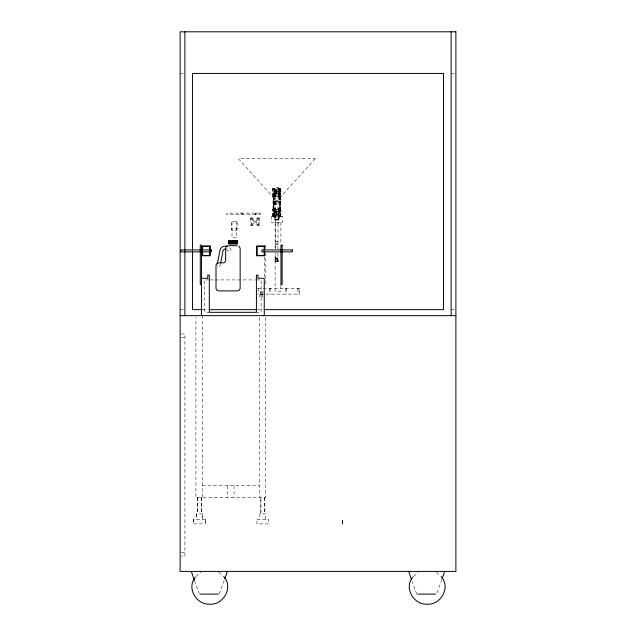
<?xml version="1.0" encoding="UTF-8"?>
<svg xmlns="http://www.w3.org/2000/svg" width="636" height="636" viewBox="0 0 636 636"><rect width="100%" height="100%" fill="white"/><g stroke="black" fill="none" stroke-linecap="round" stroke-linejoin="round"><path stroke-width="0.48" stroke-dasharray="3.18 2.39" d="M272.621 216.486L272.661 209.212L280.897 209.212L280.969 216.463L272.677 216.582L274.561 216.415L274.482 210.262M272.598 195.999L272.661 188.749L280.897 188.749L280.905 196.111L272.598 195.999L280.921 195.999M272.995 216.542L272.995 210.619L274.585 210.619M273.051 216.582L273.051 210.262L276.62 210.262L276.787 215.882L276.946 210.262L280.524 210.262L280.595 216.582M273.019 209.212L273.019 196.111M273.051 188.749L273.051 195.061L276.62 195.061L276.787 189.449L276.946 195.061L280.524 195.061L280.524 188.749M273.273 215.763L273.361 211.788L273.79 211.335L274.219 211.788L273.377 211.788M273.273 210.619L273.273 194.711M273.377 193.543L274.203 193.543L273.79 193.988L273.361 193.543L273.273 189.568M273.726 209.212L273.726 196.111M274.307 215.763L274.307 189.568M274.466 195.061L274.561 188.908M274.609 216.582L274.712 210.262M274.696 195.061L274.609 188.749M274.959 208.743L275.34 223.999L278.322 223.888L278.616 208.743M274.983 201.437L274.959 189.568L278.616 189.568L278.592 201.437M274.863 212.726L274.967 215.882L275.094 210.262M274.466 189.743C275.921 188.447 275.11 199.235 275.889 193.296M275.627 249.209L275.499 223.999M275.483 219.977L275.499 215.763M277.948 253.056L277.829 258.24L275.746 258.24L275.627 253.056M277.948 249.209L278.075 223.999M278.083 219.977L278.075 215.763M276.946 215.588L278.552 214.133L278.727 210.262L278.679 215.795L278.481 210.262M278.481 195.061C277.574 187.556 280.015 187.556 279.101 195.061M278.608 189.449L278.703 195.061L278.552 191.19L276.946 189.743M278.862 210.262L279.093 215.588M278.878 195.061L278.989 189.449M278.981 216.542L279.093 210.262M279.268 215.763L279.355 189.719C281.279 186.38 272.264 186.38 274.227 189.743M279.84 209.212L279.84 196.111M280.373 216.463L280.206 211.788L279.776 211.335L279.355 211.788L280.19 211.788M280.404 210.619L280.404 194.711M280.19 193.543L279.363 193.543L279.776 193.988L280.206 193.543L280.373 188.86M280.293 210.619L280.293 194.711M280.579 216.542L280.579 210.619L278.981 210.619M280.555 209.212L280.555 196.111M278.966 188.749L278.981 194.711L280.579 194.711L280.595 188.749M278.163 189.568L278.012 209.753L275.563 209.753L275.412 189.568L274.983 191.937M274.227 215.588L274.339 217.75L279.236 217.75L279.339 215.588M274.808 193.821L274.975 194.95M275.754 195.141C276.811 193.098 274.124 193.821 275.436 192.947L276.08 194.123L275.762 195.149L275.11 195.149C274.355 193.336 275.778 192.43 274.824 194.489M275.825 194.314L275.865 193.916M275.889 194.95L275.952 194.123M274.808 210.898L274.808 211.502M275.173 210.381L275.173 212.019M275.825 211.391L275.69 210.381M275.587 210.174L274.784 211.2L275.11 212.225L275.762 212.225C276.692 208.521 275.483 213.465 275.825 211.613M275.022 193.694L275.062 194.306M275.11 210.19L275.269 212.329L275.038 211.613M274.871 211.478L275.134 212.13L275.849 211.955L275.563 210.063M275.73 212.13L276.04 210.906M220.509 263.606L219.746 266.818L217.035 266.571M274.871 193.543L274.887 194.696M275.062 193.94L275.205 193.416L275.809 193.94M275.809 194.306L275.69 194.95M275.865 194.338L275.563 195.268M275.213 193.424L275.301 195.268M275.301 212.074L275.881 211.2M273.599 201.517C287.647 199.776 275.34 205.778 273.599 201.517L279.975 201.517M273.623 204.728C272.319 203.075 281.247 203.075 279.943 204.728M273.599 211.136C287.647 209.395 275.34 215.397 273.599 211.136L279.975 211.136M279.943 209.634L279.975 208.918L273.599 208.918L273.623 209.634M224.206 580.493L219.213 594.111M441.885 579.579L436.59 594.111M237.18 228.857L236.624 230.447L232.013 230.447L231.456 228.857L231.456 221.28L237.18 221.28L237.18 228.857L231.456 228.857M275.77 211.55L275.69 212.019M272.598 188.86L273.043 188.86M274.355 196.111L274.418 194.711M274.307 196.111L273.273 196.111L273.242 209.212L274.307 209.212M280.524 194.711L279.029 194.711M273.162 210.619L273.234 209.212M280.198 199.625L279.268 199.442L280.182 199.625M274.919 210.667L275.762 210.182L276.024 211.2M275.038 210.794L275.301 210.063M279.005 210.667L280.341 210.5M275.627 261.34L275.627 258.773M277.948 261.34L277.948 258.773M275.038 194.536L275.436 194.99L275.706 194.624M275.157 210.707L275.658 210.492L276.04 211.565M275.237 211.812L275.706 211.701M195.952 576.534L200.817 572.416M413.328 576.534L418.194 572.416M274.967 189.449L274.863 192.605M274.482 215.588L274.712 212.44M275.825 193.718L275.754 193.113M275.11 195.141L275.102 194.473M275.937 194.385L276.04 193.757M274.824 211.565L274.824 210.834M274.776 259.051L278.791 259.051L278.52 261.34L275.046 261.34L275.046 258.836L278.791 259.051M250.735 218.084L250.552 218.283A0.867 0.867 0 0 0 250.393 218.768L250.608 220.907L251.435 220.907L251.045 219.746L252.198 219.746L253.279 220.66L253.279 222.775L252.198 223.689L251.045 223.689L251.435 222.528L250.608 222.528L250.393 224.667A0.867 0.867 0 0 0 250.552 225.152L250.846 225.438A1.28 1.28 0 0 0 251.546 225.637L254.05 225.462L254.05 224.754L252.691 225.088L252.691 224.103L253.764 223.188L256.244 223.188L257.326 224.103L257.326 225.088L255.966 224.754L255.966 225.462L258.47 225.637A1.256 1.256 0 0 0 259.281 225.359L259.464 225.152A0.867 0.867 0 0 0 259.615 224.667M280.921 188.86L272.987 188.86M272.598 209.331L280.945 209.308M280.945 216.486L279.029 216.463M278.791 261.062L277.789 261.062L277.789 259.051M275.73 195.053L275.142 195.045L275.587 195.149M275.197 211.947L275.674 211.947M277.789 261.062L274.776 261.062M278.719 219.857L274.855 219.857M275.436 192.954L275.587 193.098M275.555 194.974L275.157 194.624M275.436 212.265L275.142 212.122M180.115 73.45L183.915 73.45M451.131 73.45L454.931 73.45M274.211 189.449L273.051 189.743M279.363 189.449L280.524 189.743M280.373 189.568L279.188 189.568L279.188 188.86M273.377 189.719L274.203 189.719M280.19 189.719L279.268 189.568M273.162 194.711L274.355 194.831M275.213 194.831L275.881 194.123L275.563 192.986M279.156 194.711L280.341 194.831M280.222 196.254L279.339 196.254L279.22 194.831M273.599 202.431L279.975 202.431M273.599 204.013L279.975 204.013M273.599 204.649L279.975 204.649M280.182 205.706L279.268 205.881L280.198 205.706M280.222 209.069L279.339 209.069L279.22 210.5M273.599 209.554L279.975 209.554M273.234 210.5L274.561 210.667M275.809 211.017L275.213 210.5L275.436 212.019M275.213 211.899L275.658 211.899M273.599 212.05L279.975 212.05M273.377 215.604L274.203 215.604M279.363 215.604L280.19 215.604M274.609 215.882L278.958 215.882M275.483 219.158L278.083 219.158M274.855 219.73L278.719 219.73M275.499 243.993L278.075 243.993M275.627 244.391L277.948 244.391M275.627 257.874L277.948 257.874M275.73 258.963L277.837 258.963M275.73 261.15L277.837 261.15M209.316 279.927L204.609 279.927L204.609 312.316L209.316 312.316M210.301 279.927L214.229 279.927M215.207 279.927L255.434 279.927M256.411 279.927L261.126 279.927L261.126 312.316L256.411 312.316M257.604 288.275L299.333 288.275L299.333 294.126L256.682 294.126M263.264 291.932L260.204 291.932L259.424 292.862L260.219 294.277L259.424 296.01L259.671 297.06L262.422 297.06L262.422 294.42M180.115 309.645L183.915 309.645M202.296 309.645L208.203 309.645M257.381 309.645L263.288 309.645M451.131 309.645L454.931 309.645M181.077 333.956L184.909 333.956L184.909 556.103L181.077 556.103M181.077 337.581L184.909 337.581M202.328 485.65L259.353 485.65M256.904 519.334L268.758 519.334L268.71 523.881L256.904 523.881L256.952 519.334M181.077 552.477L184.909 552.477M199.41 594.111L194.727 581.399M416.787 594.111L412.104 581.399M226.519 249.042C228.284 253.104 234.31 251.109 228.976 247.102M436.177 572.416L439.905 575.127M218.808 572.416L222.528 575.127M274.585 189.449L274.696 192.907M278.226 189.568L278.592 191.937M275.11 212.217L274.911 211.748M272.971 188.749L273.043 194.711M298.984 288.275L298.984 294.126M297.847 288.275L297.831 294.126M286.772 288.275L286.772 294.126M285.62 288.275L285.62 294.126M280.889 222.322L280.889 243.97M280.889 285.302L280.889 291.201L275.126 291.201L275.126 252.826M280.524 215.588L279.188 215.763L279.188 216.463M280.079 188.86L280.079 189.568M280.079 215.763L280.079 216.463M279.482 188.86L279.482 189.568M279.49 202.51L279.49 203.933M279.49 209.634L279.49 211.057M279.482 215.763L279.482 216.463M279.037 217.75C280.929 221.296 272.637 221.296 274.529 217.75M278.703 189.743L278.703 192.223M278.703 213.1L278.703 215.588M278.481 189.743L278.481 191.054M278.481 214.268L278.481 215.588M276.62 189.743L276.072 192.271L274.537 193.193L274.402 195.061M276.62 215.588L276.072 213.052L274.537 212.138L274.402 210.262M275.094 189.743L275.094 192.422M275.094 212.909L275.094 215.588M275.126 222.322L275.126 248.891M274.386 188.86L274.386 189.568L273.194 189.568L273.194 188.86M274.386 216.463L274.386 215.763L273.051 215.588M274.355 209.212L274.355 210.5M274.084 188.86L274.084 189.568M274.076 202.51L274.076 203.933M274.076 209.634L274.076 211.057M274.084 215.763L274.084 216.463M273.496 188.86L273.496 189.568M273.496 215.763L273.496 216.463M273.234 194.831L273.234 196.111M273.194 215.763L273.194 216.463M270.395 288.275L270.395 294.126M269.243 288.275L269.243 294.126M265.816 245.106L265.816 249.05M265.816 252.993L265.816 284.538M265.769 317.531L265.769 497.519L195.912 497.519L195.912 317.531M265.753 519.334L265.808 513.872L259.854 513.872L259.854 519.334M264.822 497.519L264.822 513.872M264.775 497.519L264.775 513.872M264.624 256.936L264.624 277.638M262.827 291.932L262.827 294.42L260.641 294.42L260.641 291.932M261.038 294.42L261.038 297.06M259.615 218.768L259.409 220.907L258.582 220.907L258.971 219.746L257.811 219.746L256.737 220.66L256.737 222.775L257.811 223.689L258.971 223.689L258.582 222.528L259.409 222.528L259.615 224.667M259.353 317.531L259.353 497.519M258.176 288.275L258.176 294.126M256.682 213.1L256.682 214.38M255.91 213.1L255.91 214.38M255.648 213.1L255.648 214.38M255.378 213.1L255.378 214.38M242.292 213.1L242.292 214.38M242.022 213.1L242.022 214.38M240.988 213.1L240.988 214.38M236.624 221.28L236.624 237.665L232.013 237.665L232.013 221.28M234.048 485.65L234.048 497.519M227.632 485.65L227.632 497.519M205.277 519.334L205.277 523.881M202.494 519.334L202.494 513.872L196.421 513.872L196.421 519.334M202.328 315.551L202.328 497.519M202.328 513.872L202.328 519.334M201.509 497.519L201.509 513.872M201.342 497.519L201.342 513.872M197.573 497.519L197.573 513.872M197.406 497.519L197.406 513.872M196.588 513.872L196.588 519.334M193.638 519.334L193.638 523.881M259.615 218.768A0.867 0.867 0 0 0 259.464 218.283L259.17 217.997A1.28 1.28 0 0 0 258.47 217.798L255.966 217.973L255.966 218.681L257.326 218.347L257.326 219.333L256.244 220.247L253.764 220.247L252.691 219.333L252.691 218.347L254.05 218.681L254.05 217.973L251.546 217.798A1.256 1.256 0 0 0 250.727 218.076M273.567 196.58L273.567 208.743L280.007 208.743L280.007 196.58L273.567 196.58M276.692 191.603L276.692 193.137L277.431 193.908L278.163 193.137L278.163 191.603L277.431 190.832L276.692 191.603M276.787 191.698L276.787 193.042L277.431 193.71L278.067 193.042L278.067 191.698L277.431 191.031L276.787 191.698M276.692 212.185L276.692 213.728L277.431 214.491L278.163 213.728L278.163 212.185L277.431 211.414L276.692 212.185M276.787 212.289L276.787 213.624L277.431 214.292L278.067 213.624L278.067 212.289L277.431 211.613L276.787 212.289M250.886 218.617C251.761 220.867 252.874 217.019 250.886 218.617M250.886 224.516C251.761 226.766 252.874 222.91 250.886 224.516M254.249 221.543C255.259 224.134 256.539 219.698 254.249 221.543M257.811 218.617C258.693 220.867 259.798 217.019 257.811 218.617M257.811 224.516C258.693 226.766 259.798 222.91 257.811 224.516M274.561 194.664L272.995 194.711L274.561 194.664M274.307 199.442L273.273 199.442L274.307 199.442M273.377 205.706L274.307 205.881L273.385 205.706M276.453 241.672L277.32 241.934L276.453 241.672M315.233 158.65L276.787 201.167L238.341 158.65L315.233 158.65M260.537 213.1L226.655 213.1L226.655 214.38L260.537 214.38L260.537 213.1M282.734 216.463L271.262 216.463L271.262 222.322L282.734 222.322L282.734 216.463M205.444 519.334L193.471 519.334L193.471 523.881L205.444 523.881L205.444 519.334M260.887 513.872L260.887 497.519L260.84 513.872"/><path stroke-width="0.95" d="M232.903 240.639L231.782 240.631L231.774 243.389L232.903 243.389L232.871 240.631L232.903 243.389M230.725 243.389C229.938 236.306 232.18 244.685 229.707 243.381L229.795 240.631L230.781 240.639M228.952 243.381L229.238 240.639L229.135 243.389L228.356 243.381L228.483 240.631L229.063 240.631M228.507 243.381L228.483 240.631M228.626 241.553L228.356 243.381M217.258 264.02L220.096 249.654C221.145 246.617 224.929 245.313 227.799 246.474M220.7 262.668L223.109 250.457L224.19 249.185L225.939 248.883M224.826 578.673L227.298 571.406M442.195 578.673L444.675 571.406M195.379 577.242C186.229 587.847 196.381 605.019 209.816 604.2C223.665 605.09 233.698 586.933 223.673 576.534M412.756 577.242C403.598 587.847 413.758 605.019 427.185 604.2C441.042 605.09 451.067 586.933 441.05 576.534M227.632 245.766L226.019 246.871L225.661 248.064L225.661 260.537C224.882 265.617 216.797 260.196 216.017 265.276L216.017 288.513L216.797 290.191L218.673 290.89L237.474 290.89L239.359 290.191L240.138 288.513L240.138 248.064L238.81 246.005M235.089 240.631L235.074 243.389L234.024 243.389L234.072 240.631L235.089 240.631L235.145 243.381M235.892 240.639L235.98 243.389L235.892 240.639L237.323 240.631L237.101 243.389M236.568 240.639L236.672 243.389L236.743 240.631M230.94 240.821L231.886 240.821M232.903 240.821L233.913 240.821M234.859 240.821L235.67 240.821M235.98 243.389L237.443 243.381M228.666 244.049L237.133 244.049M228.626 245.687L237.172 245.687M201.469 278.306L207.749 278.306L207.749 275.07L209.316 275.07L209.316 312.316L256.411 312.316L256.411 275.07L257.985 275.07L257.985 278.306L264.266 278.306L264.266 315.551M201.469 284.586L200.276 284.586L200.276 245.146L201.469 245.146L201.469 315.551M202.296 309.645L192.462 309.645L192.462 73.45L443.538 73.45L443.538 309.645L264.266 309.645M209.18 309.645L256.403 309.645M180.115 315.655L455.885 315.655M200.435 594.111L218.188 594.111M417.812 594.111L435.565 594.111M229.795 240.631L229.707 243.381M408.702 571.406L411.484 579.579M191.325 571.406L194.425 580.493M237.133 240.639L237.252 243.389M451.131 31.8L451.131 315.655M342.47 520.32L342.47 523.881M184.869 31.8L184.869 315.655M455.885 31.8L180.115 31.8L180.115 571.406L455.885 571.406L455.885 31.8M282.145 245.146L280.953 245.146L280.953 284.586L282.145 284.586L282.145 245.146M210.15 246.037L202.2 246.037L202.2 255.751L210.15 255.751L210.15 246.037M264.624 246.037L256.682 246.037L256.682 255.751L264.624 255.751L264.624 246.037M209.753 246.363L202.598 246.363L202.598 255.426L209.753 255.426L209.753 246.363M264.226 246.363L257.079 246.363L257.079 255.426L264.226 255.426L264.226 246.363M211.406 249.924L180.918 249.924L180.918 251.864L211.406 251.864L211.406 249.924M292.314 249.924L261.825 249.924L261.825 251.864L292.314 251.864L292.314 249.924"/></g></svg>
